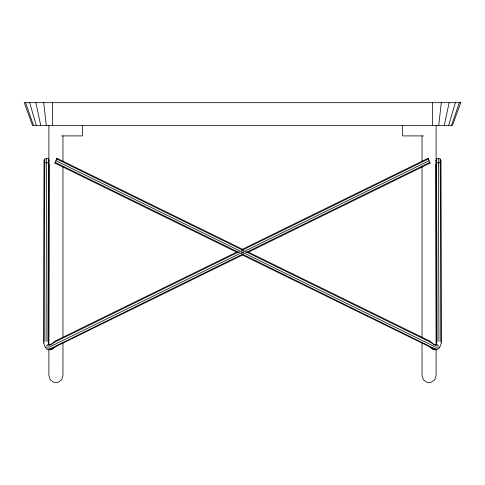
<?xml version="1.0" encoding="UTF-8"?>
<svg xmlns="http://www.w3.org/2000/svg" width="485" height="485" viewBox="0 0 485 485"><rect width="100%" height="100%" fill="white"/><g stroke="black" fill="none" stroke-linecap="round" stroke-linejoin="round"><path stroke-width="0.73" d="M43.462 343.598L44.026 160.693L44.79 159.044L46.633 158.365L48.47 159.044L49.234 160.693L48.47 162.336L46.633 163.021L44.79 162.336L44.026 160.693M44.226 343.732L44.226 345.247L46.378 348.964L49.779 348.964L243.609 253.655M44.226 341.955L44.79 159.044M46.069 341.27L46.633 163.021M46.615 162.899L46.633 158.365M47.912 341.955L48.47 159.044M48.67 343.598L49.227 163.718M438.725 125.488L441.289 102.681M444.26 125.488L449.14 102.681M51.022 348.964L52.386 348.964L52.744 347.733M448.655 125.488L455.373 102.681M451.474 125.488L459.374 102.681M236.995 252.345L54.926 163.099L56.933 158.286L243.246 249.611M54.926 163.099L55.223 162.396L239.354 252.655M56.933 158.286L56.636 158.989L243.603 250.636M436.53 159.044L435.766 160.693L436.53 162.336L438.367 163.021L440.21 162.336L440.974 160.693L440.21 159.044L438.367 158.365L436.53 159.044L437.088 341.955M52.386 348.964L54.023 347.569M47.675 349.727L51.083 349.727L57.103 345.926L242.567 255.013M242.433 255.013L427.897 345.926L433.917 349.727L435.221 348.964L438.622 348.964L440.774 345.247L440.774 343.732M236.995 251.945L54.763 341.27L51.083 344.514L47.675 344.514M241.754 249.611L428.067 158.286L430.074 163.099L248.005 252.345M239.354 251.636L55.108 341.955L49.779 345.278L46.378 345.278M241.397 250.636L428.364 158.989L428.067 158.286M429.073 160.693L49.24 347.121L45.839 347.121M245.646 252.655L429.783 162.396L430.074 163.099M61.625 135.909L82.456 135.909L82.456 125.488M423.375 135.909L402.544 135.909L402.544 125.488M437.325 344.514L433.917 344.514L430.237 341.27L248.005 251.945M438.622 345.278L435.221 345.278L429.892 341.955L245.646 251.636M439.161 347.121L435.76 347.121L55.927 160.693M430.977 347.569L432.614 348.964L433.978 348.964M433.917 349.727L437.325 349.727M241.391 253.655L435.221 348.964M49.779 348.964L51.083 349.727M25.626 102.681L33.526 125.488M29.627 102.681L36.345 125.488M432.256 347.733L432.614 348.964M35.86 102.681L40.74 125.488M43.711 102.681L46.275 125.488M440.974 160.693L441.538 343.598M440.21 159.044L440.774 341.955M438.367 158.365L438.385 162.899M438.367 163.021L438.931 341.27M435.772 163.718L436.33 343.598M436.106 125.488L436.106 344.35M436.106 349.655L436.106 375.626L434.766 379.761L431.244 382.319L426.891 382.319L423.375 379.761L422.029 375.626L422.029 342.901M432.59 102.681L432.59 125.488M422.029 135.909L422.029 161.596M422.029 166.882L422.029 337.608M62.971 135.909L62.971 161.596M62.971 166.882L62.971 337.608M62.971 342.901L62.971 375.626L61.625 379.761L58.109 382.319L53.756 382.319L50.234 379.761L48.894 375.626L48.894 349.655M52.41 102.681L52.41 125.488M48.894 125.488L48.894 344.35M460.75 102.681L452.45 125.488L32.55 125.488L24.25 102.681L460.75 102.681"/></g></svg>
